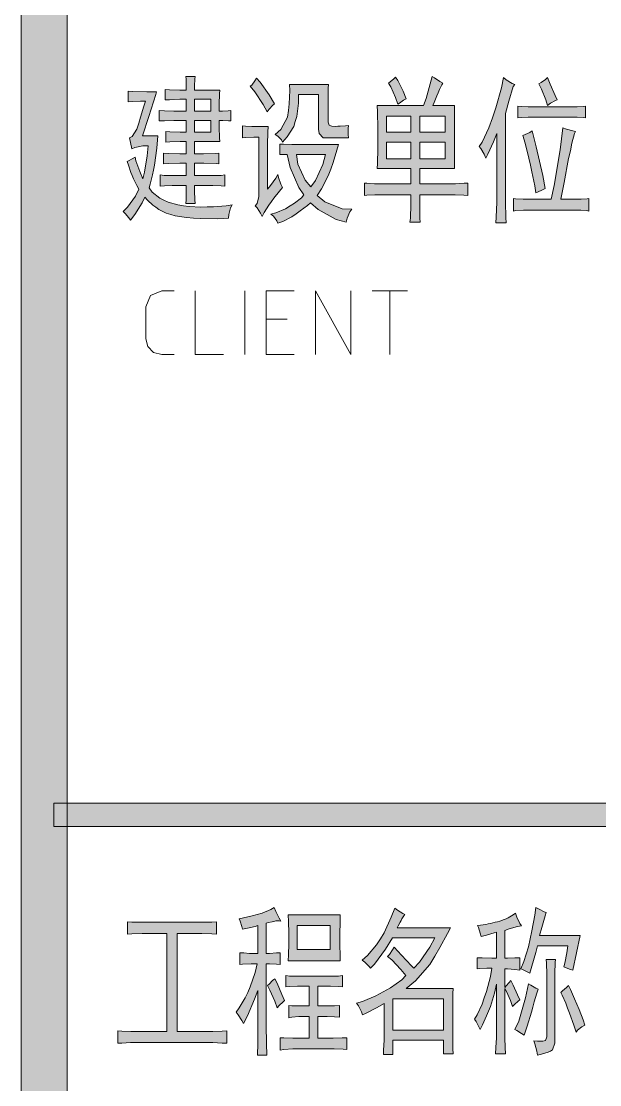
# Model space of a CAD drawing. Header units: millimetres. Extents: x 803 to 707111, y 130 to 2706464.
# Drawn here: x 699856 to 701117, y 2646052 to 2648369 of the extents above; entities that cross this region are included whole.
import ezdxf

# ---------------------------------------------------------------- set-up
doc = ezdxf.new("R2010")
doc.units = ezdxf.units.MM

msp = doc.modelspace()

# ---------------------------------------------------------------- hatches: boundary and pattern name
h = msp.add_hatch(color=0)
h.dxf.hatch_style = 2
h.paths.add_polyline_path([(699956.1, 2636390), (699856.1, 2636390), (699856.1, 2705263.6), (699956.1, 2705263.6)])
h = msp.add_hatch(color=0)
h.paths.add_polyline_path([(700215.9, 2648219.3), (700215.9, 2648228.3), (700215.4, 2648242.9), (700214.6, 2648248.9), (700235.2, 2648248.9), (700234.3, 2648242.9), (700233.9, 2648228.3), (700233.9, 2648219.3), (700288.9, 2648219.3), (700288.4, 2648211.1), (700287.6, 2648188.4), (700287.6, 2648173.3), (700294.9, 2648173.3), (700307.3, 2648174.2), (700312.9, 2648174.6), (700312.9, 2648151.9), (700308.2, 2648152.3), (700295.3, 2648153.1), (700287.6, 2648153.1), (700287.6, 2648138.1), (700288.4, 2648115.4), (700288.9, 2648107.2), (700233.9, 2648107.2), (700233.9, 2648080.2), (700253.6, 2648080.2), (700280.3, 2648081), (700286.7, 2648081.4), (700286.7, 2648058.7), (700280.7, 2648059.1), (700254.1, 2648060), (700233.9, 2648060), (700233.9, 2648032.9), (700264.4, 2648032.9), (700273.8, 2648032.9), (700291.9, 2648033.4), (700300, 2648034.2), (700300, 2648009.7), (700291.9, 2648010.6), (700273.8, 2648011.5), (700264.4, 2648011.5), (700233.9, 2648011.5), (700233.9, 2647999.9), (700234.3, 2647980.1), (700235.2, 2647972), (700214.6, 2647972), (700215.4, 2647980.1), (700215.9, 2647999.9), (700215.9, 2648011.5), (700192.3, 2648011.5), (700185, 2648011.5), (700168.2, 2648010.6), (700159.2, 2648009.7), (700159.2, 2648034.2), (700167.8, 2648033.4), (700185, 2648032.9), (700193.5, 2648032.9), (700215.9, 2648032.9), (700215.9, 2648060), (700201.7, 2648060), (700176.8, 2648059.1), (700166.1, 2648058.7), (700166.1, 2648081.4), (700177.2, 2648081), (700202.1, 2648080.2), (700215.9, 2648080.2), (700215.9, 2648107.2), (700202.6, 2648107.2), (700180.2, 2648106.3), (700171.2, 2648105.9), (700171.2, 2648128.7), (700180.2, 2648128.2), (700202.6, 2648127.4), (700215.9, 2648127.4), (700215.9, 2648153.1), (700197.4, 2648153.1), (700188.4, 2648153.1), (700168.2, 2648152.3), (700157, 2648151.9), (700157, 2648174.6), (700168.2, 2648174.2), (700188.4, 2648173.3), (700197.4, 2648173.3), (700215.9, 2648173.3), (700215.9, 2648199.1), (700202.1, 2648199.1), (700179.4, 2648198.2), (700169.9, 2648197.8), (700169.9, 2648220.6), (700179.4, 2648220.1), (700202.1, 2648219.3)])
h.paths.add_polyline_path([(700269.5, 2648127.4), (700269.5, 2648153.1), (700233.9, 2648153.1), (700233.9, 2648127.4)])
h.paths.add_polyline_path([(700269.5, 2648173.3), (700269.5, 2648199.1), (700233.9, 2648199.1), (700233.9, 2648173.3)])
h = msp.add_hatch(color=0)
h.dxf.hatch_style = 2
h.paths.add_polyline_path([(700368.7, 2648245), (700376.9, 2648236.4), (700396.6, 2648208.5), (700408.2, 2648189.6), (700404.3, 2648186.2), (700396.2, 2648177.6), (700391.9, 2648172), (700383.3, 2648187.5), (700365.3, 2648215.4), (700355.4, 2648227.4), (700358.8, 2648230), (700365.3, 2648239)])
h = msp.add_hatch(color=0)
h.paths.add_polyline_path([(700800.6, 2648185.8), (700800.6, 2648048), (700724.6, 2648048), (700724.6, 2648015.3), (700791.6, 2648015.3), (700802.8, 2648015.3), (700821.7, 2648016.2), (700829.8, 2648016.6), (700829.8, 2647989.6), (700821.2, 2647990.4), (700801.9, 2647990.9), (700791.6, 2647990.9), (700724.6, 2647990.9), (700724.6, 2647970.2), (700725.1, 2647940.2), (700725.5, 2647931.6), (700703.2, 2647931.6), (700704.5, 2647940.2), (700705.3, 2647970.2), (700705.3, 2647990.9), (700639.2, 2647990.9), (700627.2, 2647990.9), (700609.6, 2647990.4), (700604, 2647989.6), (700604, 2648016.6), (700609.1, 2648016.2), (700625.9, 2648015.3), (700637.5, 2648015.3), (700705.3, 2648015.3), (700705.3, 2648048), (700632.3, 2648048), (700632.8, 2648059.1), (700633.2, 2648092.2), (700633.2, 2648114.1), (700633.2, 2648135.5), (700632.8, 2648171.6), (700632.3, 2648185.8), (700732.8, 2648185.8), (700738.4, 2648201.2), (700747.8, 2648233), (700751.7, 2648248.9), (700756.8, 2648245.9), (700768.4, 2648238.2), (700775.3, 2648234.3), (700773.2, 2648230.9), (700768, 2648220.6), (700765, 2648213.3), (700762, 2648206.4), (700756, 2648192.2), (700753, 2648185.8)])
h.paths.add_polyline_path([(700780.5, 2648069.4), (700780.5, 2648105.9), (700724.6, 2648105.9), (700724.6, 2648069.4)])
h.paths.add_polyline_path([(700780.5, 2648127.4), (700780.5, 2648162.6), (700724.6, 2648162.6), (700724.6, 2648127.4)])
h.paths.add_polyline_path([(700705.3, 2648069.4), (700705.3, 2648105.9), (700652.5, 2648105.9), (700652.5, 2648069.4)])
h.paths.add_polyline_path([(700705.3, 2648127.4), (700705.3, 2648162.6), (700652.5, 2648162.6), (700652.5, 2648127.4)])
h = msp.add_hatch(color=0)
h.dxf.hatch_style = 2
h.paths.add_polyline_path([(700671.8, 2648247.6), (700677, 2648240.3), (700688.6, 2648216.7), (700695, 2648200.4), (700689.4, 2648196.9), (700680.4, 2648190.9), (700677, 2648188.4), (700671.8, 2648203), (700661.5, 2648226.1), (700656.8, 2648234.3), (700660.2, 2648236.9), (700668, 2648243.7)])
h = msp.add_hatch(color=0)
h.dxf.hatch_style = 2
h.paths.add_polyline_path([(700932.4, 2648231.7), (700928.6, 2648227), (700918.7, 2648195.2), (700911.8, 2648168.2), (700911.8, 2647996.4), (700911.8, 2647975), (700912.7, 2647941.5), (700913.1, 2647930.3), (700890.8, 2647930.3), (700891.7, 2647942.3), (700892.9, 2647975), (700892.9, 2647995.1), (700892.9, 2648124.8), (700885.2, 2648106.3), (700873.2, 2648079.3), (700868.5, 2648070.7), (700865, 2648079.3), (700857.7, 2648092.2), (700854.3, 2648096.5), (700860.7, 2648105.9), (700875.3, 2648136.8), (700883.1, 2648158.7), (700890.8, 2648180.2), (700902.8, 2648224), (700907.1, 2648246.3), (700913.5, 2648241.2), (700926, 2648233.4)])
h = msp.add_hatch(color=0)
h.dxf.hatch_style = 2
h.paths.add_polyline_path([(701003.3, 2648246.3), (701009.3, 2648232.1), (701020, 2648207.7), (701024.3, 2648197.8), (701020.5, 2648196.5), (701009.7, 2648190.5), (701003.3, 2648185.8), (700999.8, 2648197.8), (700990, 2648221.4), (700984, 2648233), (700989.1, 2648235.6), (700998.6, 2648242.5)])
h = msp.add_hatch(color=0)
h.dxf.hatch_style = 2
h.paths.add_polyline_path([(700151, 2648215.4), (700149.3, 2648209.8), (700134.3, 2648161.7), (700120.6, 2648119.2), (700154, 2648119.2), (700151.5, 2648093), (700146.7, 2648055.7), (700144.2, 2648045), (700142, 2648034.2), (700137.3, 2648014.5), (700134.7, 2648005.9), (700141.6, 2647996.9), (700157.9, 2647984), (700166.9, 2647979.7), (700176.4, 2647975), (700197.4, 2647969), (700209.9, 2647967.2), (700221.9, 2647965.5), (700247.6, 2647964.2), (700261.4, 2647964.7), (700275.1, 2647965.1), (700302.6, 2647967.2), (700315.9, 2647969.4), (700312.5, 2647962.5), (700308.6, 2647947.9), (700308.2, 2647939.8), (700284.6, 2647938.9), (700246.3, 2647939.3), (700231.3, 2647940.2), (700216.3, 2647941.5), (700191.8, 2647945.3), (700181.9, 2647948.4), (700172.1, 2647951.4), (700155.8, 2647959.1), (700149.3, 2647963.8), (700142.9, 2647968.5), (700131.3, 2647979.7), (700125.7, 2647985.7), (700119.3, 2647973.3), (700103.8, 2647948.4), (700093.9, 2647935.5), (700090.5, 2647941.1), (700082.3, 2647950.5), (700078, 2647954.4), (700087.9, 2647963.8), (700105.1, 2647988.3), (700112.4, 2648003.3), (700107.7, 2648011.5), (700100.4, 2648026.1), (700097.8, 2648032.9), (700094.8, 2648039.8), (700089.6, 2648055.3), (700087.1, 2648063.8), (700089.6, 2648064.7), (700098.2, 2648069.4), (700104.2, 2648073.3), (700106, 2648065.1), (700114.5, 2648041.5), (700121.4, 2648026.1), (700124.8, 2648040.2), (700130.4, 2648076.3), (700132.6, 2648097.8), (700121.4, 2648097.8), (700103.8, 2648094.3), (700097.4, 2648090.9), (700092.2, 2648115.4), (700098.2, 2648117.9), (700108.1, 2648133.8), (700112.4, 2648147.1), (700116.3, 2648160.4), (700123.6, 2648184.1), (700126.6, 2648195.2), (700116.3, 2648195.2), (700097.8, 2648194.4), (700089.2, 2648193.5), (700089.2, 2648216.7), (700099.1, 2648215.8), (700130, 2648215.4)])
h = msp.add_hatch(color=0)
h.dxf.hatch_style = 2
h.paths.add_polyline_path([(700522.8, 2648115.4), (700514.3, 2648115.4), (700505.2, 2648124.8), (700504.4, 2648134.3), (700504.4, 2648209.8), (700460.2, 2648209.8), (700460.2, 2648190.9), (700456.7, 2648161.3), (700453.3, 2648150.6), (700450.3, 2648139.8), (700436.1, 2648117.5), (700425.4, 2648105.9), (700423.7, 2648110.6), (700415.5, 2648118.8), (700409.5, 2648122.2), (700422, 2648133.4), (700436.5, 2648160), (700438.3, 2648174.6), (700440, 2648189.6), (700441.3, 2648218), (700440.8, 2648231.7), (700525.9, 2648231.7), (700525.4, 2648223.6), (700525, 2648203), (700525, 2648190.9), (700525, 2648154.4), (700525, 2648149.3), (700527.6, 2648142.8), (700530.6, 2648141.6), (700533.2, 2648140.7), (700540.9, 2648139.8), (700546, 2648140.3), (700551.2, 2648140.7), (700562.8, 2648141.6), (700569.6, 2648142.4), (700568.4, 2648135.5), (700568.4, 2648122.2), (700569.6, 2648115.4)])
h = msp.add_hatch(color=0)
h.dxf.hatch_style = 2
h.paths.add_polyline_path([(701059.1, 2648182.8), (701068.1, 2648182.8), (701081.9, 2648183.6), (701086.1, 2648184.1), (701086.1, 2648158.7), (701081.9, 2648159.2), (701067.7, 2648160), (701057.8, 2648160), (700967.6, 2648160), (700960.8, 2648160), (700946.2, 2648159.2), (700938.5, 2648158.7), (700938.5, 2648184.1), (700946.6, 2648183.6), (700961.2, 2648182.8), (700967.6, 2648182.8)])
h = msp.add_hatch(color=0)
h.dxf.hatch_style = 2
h.paths.add_polyline_path([(700394, 2648139.8), (700393.6, 2648127.4), (700393.2, 2648100.3), (700393.2, 2648085.7), (700393.2, 2648003.3), (700399.6, 2648011.5), (700410.8, 2648027.4), (700415.5, 2648035.5), (700416.8, 2648028.6), (700422, 2648014.5), (700425.4, 2648007.2), (700418.9, 2647999), (700406.9, 2647983.6), (700401.3, 2647976.3), (700395.8, 2647968.5), (700385.5, 2647952.6), (700381.2, 2647943.6), (700377.3, 2647950.9), (700370, 2647962.5), (700365.7, 2647966.8), (700370, 2647972), (700373.9, 2647987.4), (700373.9, 2647997.7), (700373.9, 2648116.7), (700363.1, 2648116.7), (700345.5, 2648115.8), (700338.2, 2648115.4), (700338.2, 2648141.1), (700345.1, 2648140.3), (700358.8, 2648139.8), (700365.7, 2648139.8)])
h = msp.add_hatch(color=0)
h.dxf.hatch_style = 2
h.paths.add_polyline_path([(701064.2, 2648128.7), (701062.1, 2648124.8), (701056.5, 2648103.8), (701053.1, 2648087), (701049.2, 2648069.9), (701039.3, 2648017.5), (701032.5, 2647981.4), (701067.3, 2647981.4), (701076.7, 2647981.4), (701090, 2647982.3), (701093.4, 2647982.7), (701093.4, 2647955.6), (701088.7, 2647956.5), (701075.8, 2647957.4), (701067.3, 2647957.4), (700963.8, 2647957.4), (700950.9, 2647957.4), (700933.7, 2647956.5), (700929.4, 2647955.6), (700929.4, 2647982.7), (700933.7, 2647982.3), (700950, 2647981.4), (700961.6, 2647981.4), (701011.4, 2647981.4), (701017.9, 2648011.5), (701030.8, 2648089.2), (701036.8, 2648136.8), (701044.9, 2648134.3), (701058.7, 2648130.4)])
h = msp.add_hatch(color=0)
h.dxf.hatch_style = 2
h.paths.add_polyline_path([(700969.8, 2648130.4), (700978.8, 2648095.6), (700993, 2648032.9), (700998.1, 2648004.6), (700992.1, 2648002), (700981.8, 2647996.9), (700978, 2647995.1), (700975.4, 2648010.6), (700969.4, 2648041.1), (700966.4, 2648055.7), (700962.9, 2648070.7), (700954.8, 2648103.3), (700949.6, 2648120.5), (700954.8, 2648122.2), (700964.6, 2648127)])
h = msp.add_hatch(color=0)
h.paths.add_polyline_path([(700419.4, 2648101.6), (700427.5, 2648101.2), (700446, 2648100.3), (700455.9, 2648100.3), (700547.3, 2648100.3), (700544.3, 2648088.3), (700535.7, 2648061.7), (700530.6, 2648047.1), (700525, 2648032.5), (700510.8, 2648003.7), (700501.4, 2647989.6), (700517.7, 2647975.4), (700555.5, 2647960.8), (700576.5, 2647959.9), (700572.7, 2647953.9), (700566.2, 2647939.8), (700564.5, 2647931.6), (700542.6, 2647937.6), (700503.5, 2647958.7), (700486.4, 2647973.3), (700479.9, 2647968.1), (700464, 2647956.1), (700455, 2647949.6), (700446, 2647943.2), (700426.2, 2647932.9), (700415.5, 2647929), (700413.4, 2647934.2), (700405.6, 2647944.5), (700400.1, 2647949.2), (700411.2, 2647951.8), (700432.3, 2647960.8), (700442.1, 2647966.8), (700452, 2647972.8), (700467, 2647984.8), (700472.2, 2647990.9), (700461, 2648006.7), (700442.6, 2648050.5), (700435.7, 2648078.9), (700419.4, 2648078.9)])
h.paths.add_polyline_path([(700487.2, 2648008.5), (700497.5, 2648022.2), (700513.4, 2648057.4), (700519, 2648078.9), (700455.9, 2648078.9), (700459.3, 2648057.8), (700475.2, 2648022.6)])
h = msp.add_hatch(color=0)
h.dxf.hatch_style = 2
h.paths.add_polyline_path([(699927.3, 2646614.4), (699927.3, 2646665.9), (705932.2, 2646665.9), (705932.2, 2646614.4)])
h = msp.add_hatch(color=0)
h.dxf.hatch_style = 2
h.paths.add_polyline_path([(700331.4, 2646413.9), (700340.4, 2646415.6), (700359.7, 2646419.9), (700370.4, 2646422.9), (700381.6, 2646425.9), (700400.1, 2646433.6), (700407.4, 2646438.3), (700411.2, 2646429.8), (700418.1, 2646414.7), (700422, 2646408.7), (700418.1, 2646409.2), (700410.8, 2646409.2), (700406.9, 2646407.9), (700403.1, 2646407), (700394.9, 2646405.3), (700390.2, 2646404.4), (700390.2, 2646338.3), (700397.5, 2646338.3), (700412.5, 2646339.2), (700420.7, 2646339.6), (700420.7, 2646314.3), (700412.5, 2646314.7), (700397.5, 2646315.6), (700390.2, 2646315.6), (700390.2, 2646196.6), (700390.2, 2646181.6), (700391, 2646141.7), (700391.5, 2646116.8), (700371.3, 2646116.8), (700371.7, 2646141.7), (700372.1, 2646181.2), (700372.1, 2646195.3), (700372.1, 2646257.2), (700364.8, 2646238.3), (700349.4, 2646202.6), (700340.8, 2646185.9), (700336.9, 2646192.3), (700329.2, 2646204.8), (700324.5, 2646209.9), (700331.4, 2646219.4), (700344.2, 2646241.3), (700349.8, 2646253.3), (700355.4, 2646265.3), (700365.7, 2646296.7), (700370, 2646315.6), (700357.5, 2646315.6), (700338.7, 2646314.7), (700332.6, 2646314.3), (700332.6, 2646339.6), (700341.2, 2646339.2), (700353.7, 2646338.3), (700358, 2646338.3), (700372.1, 2646338.3), (700372.1, 2646399.3), (700365.7, 2646397.1), (700349, 2646393.3), (700338.7, 2646391.1), (700336.9, 2646397.1), (700333.5, 2646408.7)])
h = msp.add_hatch(color=0)
h.paths.add_polyline_path([(700692.4, 2646423.3), (700689.9, 2646420.3), (700685.6, 2646413.4), (700683.9, 2646410), (700682.1, 2646406.6), (700677.8, 2646398.4), (700675.3, 2646393.7), (700791.6, 2646393.7), (700785.6, 2646381.7), (700768.4, 2646350.8), (700757.7, 2646332.3), (700747, 2646313.8), (700715.6, 2646278.2), (700695.4, 2646261.5), (700797.6, 2646261.5), (700797.2, 2646251.2), (700796.8, 2646230.1), (700796.8, 2646219.4), (700796.8, 2646164), (700796.8, 2646152.4), (700797.2, 2646130.1), (700797.6, 2646119.3), (700776.6, 2646119.3), (700776.6, 2646149.4), (700665.8, 2646149.4), (700665.8, 2646118.1), (700645.6, 2646118.1), (700646.1, 2646127.5), (700646.9, 2646149.4), (700646.9, 2646161.4), (700646.9, 2646228.8), (700630.2, 2646219.4), (700606.6, 2646207.4), (700600.1, 2646204.8), (700598, 2646211.2), (700591.5, 2646224.1), (700586.8, 2646230.1), (700600.1, 2646233.6), (700629.3, 2646246), (700645.2, 2646254.6), (700661.1, 2646263.6), (700685.6, 2646280.8), (700694.6, 2646289.8), (700683.4, 2646303.1), (700663.7, 2646324.1), (700654.7, 2646331.4), (700658.5, 2646335.7), (700665.4, 2646346), (700669.3, 2646352), (700685.1, 2646334.4), (700706.6, 2646311.3), (700711.8, 2646306.1), (700724.2, 2646319), (700747, 2646352), (700757.3, 2646372.2), (700665, 2646372.2), (700649.9, 2646347.8), (700625.9, 2646314.7), (700617.3, 2646306.1), (700614.3, 2646310), (700605.3, 2646319), (700599.3, 2646323.7), (700610.9, 2646333.6), (700630.6, 2646356.8), (700639.2, 2646370.1), (700647.4, 2646383.4), (700662.8, 2646416.9), (700670.1, 2646437.1), (700676.6, 2646432.3), (700687.7, 2646425.5)])
h.paths.add_polyline_path([(700776.6, 2646170.9), (700776.6, 2646239.6), (700665.8, 2646239.6), (700665.8, 2646170.9)])
h = msp.add_hatch(color=0)
h.dxf.hatch_style = 2
h.paths.add_polyline_path([(700844.4, 2646195.3), (700850, 2646204.8), (700860.7, 2646228), (700865.5, 2646241.7), (700870.6, 2646255.4), (700878.8, 2646287.6), (700881.8, 2646306.1), (700871, 2646306.1), (700855.2, 2646305.3), (700849.6, 2646304.8), (700849.6, 2646328.9), (700860.7, 2646328.4), (700881.8, 2646327.6), (700892.1, 2646327.6), (700892.1, 2646384.3), (700886.9, 2646383), (700870.2, 2646378.2), (700858.6, 2646374.8), (700856.4, 2646382.1), (700852.6, 2646394.6), (700850.4, 2646399.3), (700856.9, 2646399.7), (700868.9, 2646401.4), (700873.6, 2646402.7), (700878.8, 2646403.6), (700889.1, 2646406.1), (700894.2, 2646407.4), (700899, 2646408.7), (700908.8, 2646412.2), (700913.1, 2646413.9), (700917.8, 2646416), (700928.1, 2646422), (700933.7, 2646426.3), (700936.7, 2646417.3), (700943.2, 2646403.1), (700946.6, 2646398), (700938, 2646396.7), (700920, 2646392), (700910.1, 2646388.5), (700910.1, 2646327.6), (700915.7, 2646327.6), (700932, 2646328.4), (700942.7, 2646328.9), (700942.7, 2646301.8), (700932, 2646303.1), (700915.7, 2646304.8), (700910.1, 2646304.8), (700910.1, 2646264), (700913.1, 2646267.5), (700920, 2646274.8), (700923.4, 2646279.1), (700928.6, 2646268.8), (700938, 2646247.7), (700942.7, 2646237), (700939.3, 2646234.4), (700931.6, 2646227.1), (700927.3, 2646222.4), (700922.6, 2646235.7), (700914, 2646255.4), (700910.1, 2646261.5), (700910.1, 2646161.4), (700910.1, 2646154.6), (700911, 2646133.5), (700911.4, 2646119.3), (700889.9, 2646119.3), (700890.8, 2646133.1), (700892.1, 2646154.1), (700892.1, 2646161.4), (700892.1, 2646270.9), (700887.4, 2646252), (700878.8, 2646222.8), (700874.9, 2646212.5), (700870.6, 2646202.6), (700861.6, 2646182.5), (700856.4, 2646172.2), (700853.4, 2646178.2), (700847.4, 2646189.8)])
h = msp.add_hatch(color=0)
h.dxf.hatch_style = 2
h.paths.add_polyline_path([(701000.3, 2646427.6), (700998.1, 2646420.3), (700990.8, 2646395), (700986.1, 2646377.4), (701074.6, 2646377.4), (701058.2, 2646301.8), (701053.1, 2646303.1), (701043.6, 2646306.5), (701038.9, 2646308.7), (701041.1, 2646316.8), (701045.4, 2646339.6), (701047.9, 2646354.6), (700981.4, 2646354.6), (700977.5, 2646340.5), (700969.4, 2646310.8), (700965.1, 2646294.9), (700959.1, 2646298.4), (700948.8, 2646303.1), (700944.9, 2646304.8), (700951.3, 2646320.3), (700961.6, 2646352.9), (700965.5, 2646370.1), (700969.4, 2646387.3), (700975.8, 2646421.6), (700978, 2646438.3), (700984.8, 2646434.5), (700996, 2646428.9)])
h = msp.add_hatch(color=0)
h.dxf.hatch_style = 2
h.paths.add_polyline_path([(700237.3, 2646406.1), (700249.4, 2646406.1), (700271.7, 2646406.6), (700282, 2646407.4), (700282, 2646380.4), (700271.7, 2646380.8), (700249.4, 2646381.7), (700237.3, 2646381.7), (700195.7, 2646381.7), (700195.7, 2646168.3), (700261.8, 2646168.3), (700273.4, 2646168.3), (700294.4, 2646168.7), (700304.3, 2646169.6), (700304.3, 2646142.5), (700294.4, 2646143), (700273.8, 2646143.8), (700262.7, 2646143.8), (700105.5, 2646143.8), (700094.4, 2646143.8), (700075, 2646143), (700066.9, 2646142.5), (700066.9, 2646169.6), (700075.5, 2646168.7), (700095.2, 2646168.3), (700106.4, 2646168.3), (700173.4, 2646168.3), (700173.4, 2646381.7), (700133, 2646381.7), (700119.7, 2646381.7), (700096.9, 2646380.8), (700087.5, 2646380.4), (700087.5, 2646407.4), (700096.9, 2646406.6), (700119.7, 2646406.1), (700133, 2646406.1)])
h = msp.add_hatch(color=0)
h.paths.add_polyline_path([(700551.6, 2646422), (700551.2, 2646407.4), (700550.3, 2646380.4), (700550.3, 2646367.9), (700550.3, 2646356.8), (700551.2, 2646333.6), (700551.6, 2646322), (700437.8, 2646322), (700438.3, 2646334.9), (700439.1, 2646359.3), (700439.1, 2646370.9), (700439.1, 2646382.1), (700438.3, 2646407.9), (700437.8, 2646422)])
h.paths.add_polyline_path([(700529.3, 2646346.5), (700529.3, 2646399.3), (700457.2, 2646399.3), (700457.2, 2646346.5)])
h = msp.add_hatch(color=0)
h.dxf.hatch_style = 2
h.paths.add_polyline_path([(701020.9, 2646325), (701020, 2646318.1), (701019.6, 2646294.5), (701019.6, 2646277.8), (701019.6, 2646155.8), (701019.6, 2646143), (701014.4, 2646127.9), (701009.7, 2646125.4), (701004.6, 2646123.2), (700990.4, 2646118.9), (700981.4, 2646116.8), (700979.7, 2646125.4), (700975.8, 2646141.2), (700973.2, 2646147.7), (700981.8, 2646147.3), (700993, 2646147.3), (700996, 2646147.7), (700998.6, 2646148.5), (701001.6, 2646156.7), (701001.6, 2646164), (701001.6, 2646277.8), (701001.6, 2646293.2), (701001.1, 2646316.8), (701000.3, 2646325)])
h = msp.add_hatch(color=0)
h.dxf.hatch_style = 2
h.paths.add_polyline_path([(700522, 2646288.5), (700530.1, 2646288.5), (700547.3, 2646288.9), (700556.3, 2646289.8), (700556.3, 2646265.3), (700547.3, 2646266.2), (700530.1, 2646266.6), (700522, 2646266.6), (700502.7, 2646266.6), (700502.7, 2646223.7), (700513.8, 2646223.7), (700521.6, 2646223.7), (700539.2, 2646224.1), (700549.5, 2646225), (700549.5, 2646199.2), (700539.2, 2646200.1), (700523.3, 2646200.5), (700516.8, 2646200.5), (700502.7, 2646200.5), (700502.7, 2646153.3), (700527.1, 2646153.3), (700536.2, 2646153.3), (700555.5, 2646154.1), (700565.8, 2646154.6), (700565.8, 2646128.8), (700557.6, 2646129.6), (700538.3, 2646130.1), (700527.1, 2646130.1), (700459.3, 2646130.1), (700448.1, 2646130.1), (700428.8, 2646128.8), (700420.7, 2646127.5), (700420.7, 2646154.6), (700428.8, 2646154.1), (700448.1, 2646153.3), (700459.3, 2646153.3), (700483.8, 2646153.3), (700483.8, 2646200.5), (700469.2, 2646200.5), (700461.5, 2646200.5), (700446, 2646199.2), (700439.1, 2646197.9), (700439.1, 2646225), (700446, 2646224.1), (700461.5, 2646223.7), (700469.2, 2646223.7), (700483.8, 2646223.7), (700483.8, 2646266.6), (700467.5, 2646266.6), (700458.4, 2646266.6), (700440.8, 2646266.2), (700432.7, 2646265.3), (700432.7, 2646289.8), (700440.8, 2646288.9), (700458.4, 2646288.5), (700467.5, 2646288.5)])
h = msp.add_hatch(color=0)
h.dxf.hatch_style = 2
h.paths.add_polyline_path([(700408.6, 2646282.9), (700413.8, 2646273.1), (700424.1, 2646249), (700429.7, 2646235.7), (700426.7, 2646233.1), (700418.5, 2646225), (700413.8, 2646219.4), (700408.6, 2646234.4), (700398.3, 2646258.5), (700393.2, 2646268.3), (700396.6, 2646271.3), (700403.9, 2646279.1)])
h = msp.add_hatch(color=0)
h.dxf.hatch_style = 2
h.paths.add_polyline_path([(700983.1, 2646260.2), (700980.1, 2646252), (700974.1, 2646232.7), (700971.1, 2646221.5), (700968.1, 2646210.4), (700959.1, 2646179.5), (700952.6, 2646160.1), (700946.6, 2646164), (700936.7, 2646170), (700932.4, 2646172.2), (700940.6, 2646191), (700955.2, 2646241.3), (700962.1, 2646272.2), (700967.2, 2646268.8), (700977.5, 2646262.7)])
h = msp.add_hatch(color=0)
h.dxf.hatch_style = 2
h.paths.add_polyline_path([(701049.2, 2646268.3), (701053.1, 2646259.3), (701062.1, 2646239.1), (701067.3, 2646227.5), (701072.4, 2646215.9), (701081, 2646193.2), (701084.4, 2646181.6), (701078.4, 2646178.2), (701069, 2646170.9), (701065.5, 2646166.6), (701060.4, 2646181.6), (701050.9, 2646207.8), (701047.1, 2646219), (701043.2, 2646230.1), (701035.5, 2646247.3), (701032, 2646253.3), (701036.3, 2646256.7), (701044.9, 2646264)])

# ---------------------------------------------------------------- linework, layer by layer
at = {"color": 0, "lineweight": 0}
for points in [[(699956.1, 2636390), (699856.1, 2636390), (699856.1, 2705263.6), (699956.1, 2705263.6)], [(700215.9, 2648219.3), (700215.9, 2648228.3), (700215.4, 2648242.9), (700214.6, 2648248.9), (700235.2, 2648248.9), (700234.3, 2648242.9), (700233.9, 2648228.3), (700233.9, 2648219.3), (700288.9, 2648219.3), (700288.4, 2648211.1), (700287.6, 2648188.4), (700287.6, 2648173.3), (700294.9, 2648173.3), (700307.3, 2648174.2), (700312.9, 2648174.6), (700312.9, 2648151.9), (700308.2, 2648152.3), (700295.3, 2648153.1), (700287.6, 2648153.1), (700287.6, 2648138.1), (700288.4, 2648115.4), (700288.9, 2648107.2), (700233.9, 2648107.2), (700233.9, 2648080.2), (700253.6, 2648080.2), (700280.3, 2648081), (700286.7, 2648081.4), (700286.7, 2648058.7), (700280.7, 2648059.1), (700254.1, 2648060), (700233.9, 2648060), (700233.9, 2648032.9), (700264.4, 2648032.9), (700273.8, 2648032.9), (700291.9, 2648033.4), (700300, 2648034.2), (700300, 2648009.7), (700291.9, 2648010.6), (700273.8, 2648011.5), (700264.4, 2648011.5), (700233.9, 2648011.5), (700233.9, 2647999.9), (700234.3, 2647980.1), (700235.2, 2647972), (700214.6, 2647972), (700215.4, 2647980.1), (700215.9, 2647999.9), (700215.9, 2648011.5), (700192.3, 2648011.5), (700185, 2648011.5), (700168.2, 2648010.6), (700159.2, 2648009.7), (700159.2, 2648034.2), (700167.8, 2648033.4), (700185, 2648032.9), (700193.5, 2648032.9), (700215.9, 2648032.9), (700215.9, 2648060), (700201.7, 2648060), (700176.8, 2648059.1), (700166.1, 2648058.7), (700166.1, 2648081.4), (700177.2, 2648081), (700202.1, 2648080.2), (700215.9, 2648080.2), (700215.9, 2648107.2), (700202.6, 2648107.2), (700180.2, 2648106.3), (700171.2, 2648105.9), (700171.2, 2648128.7), (700180.2, 2648128.2), (700202.6, 2648127.4), (700215.9, 2648127.4), (700215.9, 2648153.1), (700197.4, 2648153.1), (700188.4, 2648153.1), (700168.2, 2648152.3), (700157, 2648151.9), (700157, 2648174.6), (700168.2, 2648174.2), (700188.4, 2648173.3), (700197.4, 2648173.3), (700215.9, 2648173.3), (700215.9, 2648199.1), (700202.1, 2648199.1), (700179.4, 2648198.2), (700169.9, 2648197.8), (700169.9, 2648220.6), (700179.4, 2648220.1), (700202.1, 2648219.3)], [(700368.7, 2648245), (700376.9, 2648236.4), (700396.6, 2648208.5), (700408.2, 2648189.6), (700404.3, 2648186.2), (700396.2, 2648177.6), (700391.9, 2648172), (700383.3, 2648187.5), (700365.3, 2648215.4), (700355.4, 2648227.4), (700358.8, 2648230), (700365.3, 2648239)], [(700800.6, 2648185.8), (700800.6, 2648048), (700724.6, 2648048), (700724.6, 2648015.3), (700791.6, 2648015.3), (700802.8, 2648015.3), (700821.7, 2648016.2), (700829.8, 2648016.6), (700829.8, 2647989.6), (700821.2, 2647990.4), (700801.9, 2647990.9), (700791.6, 2647990.9), (700724.6, 2647990.9), (700724.6, 2647970.2), (700725.1, 2647940.2), (700725.5, 2647931.6), (700703.2, 2647931.6), (700704.5, 2647940.2), (700705.3, 2647970.2), (700705.3, 2647990.9), (700639.2, 2647990.9), (700627.2, 2647990.9), (700609.6, 2647990.4), (700604, 2647989.6), (700604, 2648016.6), (700609.1, 2648016.2), (700625.9, 2648015.3), (700637.5, 2648015.3), (700705.3, 2648015.3), (700705.3, 2648048), (700632.3, 2648048), (700632.8, 2648059.1), (700633.2, 2648092.2), (700633.2, 2648114.1), (700633.2, 2648135.5), (700632.8, 2648171.6), (700632.3, 2648185.8), (700732.8, 2648185.8), (700738.4, 2648201.2), (700747.8, 2648233), (700751.7, 2648248.9), (700756.8, 2648245.9), (700768.4, 2648238.2), (700775.3, 2648234.3), (700773.2, 2648230.9), (700768, 2648220.6), (700765, 2648213.3), (700762, 2648206.4), (700756, 2648192.2), (700753, 2648185.8)], [(700671.8, 2648247.6), (700677, 2648240.3), (700688.6, 2648216.7), (700695, 2648200.4), (700689.4, 2648196.9), (700680.4, 2648190.9), (700677, 2648188.4), (700671.8, 2648203), (700661.5, 2648226.1), (700656.8, 2648234.3), (700660.2, 2648236.9), (700668, 2648243.7)], [(700932.4, 2648231.7), (700928.6, 2648227), (700918.7, 2648195.2), (700911.8, 2648168.2), (700911.8, 2647996.4), (700911.8, 2647975), (700912.7, 2647941.5), (700913.1, 2647930.3), (700890.8, 2647930.3), (700891.7, 2647942.3), (700892.9, 2647975), (700892.9, 2647995.1), (700892.9, 2648124.8), (700885.2, 2648106.3), (700873.2, 2648079.3), (700868.5, 2648070.7), (700865, 2648079.3), (700857.7, 2648092.2), (700854.3, 2648096.5), (700860.7, 2648105.9), (700875.3, 2648136.8), (700883.1, 2648158.7), (700890.8, 2648180.2), (700902.8, 2648224), (700907.1, 2648246.3), (700913.5, 2648241.2), (700926, 2648233.4)], [(701003.3, 2648246.3), (701009.3, 2648232.1), (701020, 2648207.7), (701024.3, 2648197.8), (701020.5, 2648196.5), (701009.7, 2648190.5), (701003.3, 2648185.8), (700999.8, 2648197.8), (700990, 2648221.4), (700984, 2648233), (700989.1, 2648235.6), (700998.6, 2648242.5)], [(700151, 2648215.4), (700149.3, 2648209.8), (700134.3, 2648161.7), (700120.6, 2648119.2), (700154, 2648119.2), (700151.5, 2648093), (700146.7, 2648055.7), (700144.2, 2648045), (700142, 2648034.2), (700137.3, 2648014.5), (700134.7, 2648005.9), (700141.6, 2647996.9), (700157.9, 2647984), (700166.9, 2647979.7), (700176.4, 2647975), (700197.4, 2647969), (700209.9, 2647967.2), (700221.9, 2647965.5), (700247.6, 2647964.2), (700261.4, 2647964.7), (700275.1, 2647965.1), (700302.6, 2647967.2), (700315.9, 2647969.4), (700312.5, 2647962.5), (700308.6, 2647947.9), (700308.2, 2647939.8), (700284.6, 2647938.9), (700246.3, 2647939.3), (700231.3, 2647940.2), (700216.3, 2647941.5), (700191.8, 2647945.3), (700181.9, 2647948.4), (700172.1, 2647951.4), (700155.8, 2647959.1), (700149.3, 2647963.8), (700142.9, 2647968.5), (700131.3, 2647979.7), (700125.7, 2647985.7), (700119.3, 2647973.3), (700103.8, 2647948.4), (700093.9, 2647935.5), (700090.5, 2647941.1), (700082.3, 2647950.5), (700078, 2647954.4), (700087.9, 2647963.8), (700105.1, 2647988.3), (700112.4, 2648003.3), (700107.7, 2648011.5), (700100.4, 2648026.1), (700097.8, 2648032.9), (700094.8, 2648039.8), (700089.6, 2648055.3), (700087.1, 2648063.8), (700089.6, 2648064.7), (700098.2, 2648069.4), (700104.2, 2648073.3), (700106, 2648065.1), (700114.5, 2648041.5), (700121.4, 2648026.1), (700124.8, 2648040.2), (700130.4, 2648076.3), (700132.6, 2648097.8), (700121.4, 2648097.8), (700103.8, 2648094.3), (700097.4, 2648090.9), (700092.2, 2648115.4), (700098.2, 2648117.9), (700108.1, 2648133.8), (700112.4, 2648147.1), (700116.3, 2648160.4), (700123.6, 2648184.1), (700126.6, 2648195.2), (700116.3, 2648195.2), (700097.8, 2648194.4), (700089.2, 2648193.5), (700089.2, 2648216.7), (700099.1, 2648215.8), (700130, 2648215.4)], [(700522.8, 2648115.4), (700514.3, 2648115.4), (700505.2, 2648124.8), (700504.4, 2648134.3), (700504.4, 2648209.8), (700460.2, 2648209.8), (700460.2, 2648190.9), (700456.7, 2648161.3), (700453.3, 2648150.6), (700450.3, 2648139.8), (700436.1, 2648117.5), (700425.4, 2648105.9), (700423.7, 2648110.6), (700415.5, 2648118.8), (700409.5, 2648122.2), (700422, 2648133.4), (700436.5, 2648160), (700438.3, 2648174.6), (700440, 2648189.6), (700441.3, 2648218), (700440.8, 2648231.7), (700525.9, 2648231.7), (700525.4, 2648223.6), (700525, 2648203), (700525, 2648190.9), (700525, 2648154.4), (700525, 2648149.3), (700527.6, 2648142.8), (700530.6, 2648141.6), (700533.2, 2648140.7), (700540.9, 2648139.8), (700546, 2648140.3), (700551.2, 2648140.7), (700562.8, 2648141.6), (700569.6, 2648142.4), (700568.4, 2648135.5), (700568.4, 2648122.2), (700569.6, 2648115.4)], [(700269.5, 2648173.3), (700269.5, 2648199.1), (700233.9, 2648199.1), (700233.9, 2648173.3)], [(701059.1, 2648182.8), (701068.1, 2648182.8), (701081.9, 2648183.6), (701086.1, 2648184.1), (701086.1, 2648158.7), (701081.9, 2648159.2), (701067.7, 2648160), (701057.8, 2648160), (700967.6, 2648160), (700960.8, 2648160), (700946.2, 2648159.2), (700938.5, 2648158.7), (700938.5, 2648184.1), (700946.6, 2648183.6), (700961.2, 2648182.8), (700967.6, 2648182.8)], [(700269.5, 2648127.4), (700269.5, 2648153.1), (700233.9, 2648153.1), (700233.9, 2648127.4)], [(700394, 2648139.8), (700393.6, 2648127.4), (700393.2, 2648100.3), (700393.2, 2648085.7), (700393.2, 2648003.3), (700399.6, 2648011.5), (700410.8, 2648027.4), (700415.5, 2648035.5), (700416.8, 2648028.6), (700422, 2648014.5), (700425.4, 2648007.2), (700418.9, 2647999), (700406.9, 2647983.6), (700401.3, 2647976.3), (700395.8, 2647968.5), (700385.5, 2647952.6), (700381.2, 2647943.6), (700377.3, 2647950.9), (700370, 2647962.5), (700365.7, 2647966.8), (700370, 2647972), (700373.9, 2647987.4), (700373.9, 2647997.7), (700373.9, 2648116.7), (700363.1, 2648116.7), (700345.5, 2648115.8), (700338.2, 2648115.4), (700338.2, 2648141.1), (700345.1, 2648140.3), (700358.8, 2648139.8), (700365.7, 2648139.8)], [(700705.3, 2648127.4), (700705.3, 2648162.6), (700652.5, 2648162.6), (700652.5, 2648127.4)], [(700780.5, 2648127.4), (700780.5, 2648162.6), (700724.6, 2648162.6), (700724.6, 2648127.4)], [(701064.2, 2648128.7), (701062.1, 2648124.8), (701056.5, 2648103.8), (701053.1, 2648087), (701049.2, 2648069.9), (701039.3, 2648017.5), (701032.5, 2647981.4), (701067.3, 2647981.4), (701076.7, 2647981.4), (701090, 2647982.3), (701093.4, 2647982.7), (701093.4, 2647955.6), (701088.7, 2647956.5), (701075.8, 2647957.4), (701067.3, 2647957.4), (700963.8, 2647957.4), (700950.9, 2647957.4), (700933.7, 2647956.5), (700929.4, 2647955.6), (700929.4, 2647982.7), (700933.7, 2647982.3), (700950, 2647981.4), (700961.6, 2647981.4), (701011.4, 2647981.4), (701017.9, 2648011.5), (701030.8, 2648089.2), (701036.8, 2648136.8), (701044.9, 2648134.3), (701058.7, 2648130.4)], [(700969.8, 2648130.4), (700978.8, 2648095.6), (700993, 2648032.9), (700998.1, 2648004.6), (700992.1, 2648002), (700981.8, 2647996.9), (700978, 2647995.1), (700975.4, 2648010.6), (700969.4, 2648041.1), (700966.4, 2648055.7), (700962.9, 2648070.7), (700954.8, 2648103.3), (700949.6, 2648120.5), (700954.8, 2648122.2), (700964.6, 2648127)], [(700419.4, 2648101.6), (700427.5, 2648101.2), (700446, 2648100.3), (700455.9, 2648100.3), (700547.3, 2648100.3), (700544.3, 2648088.3), (700535.7, 2648061.7), (700530.6, 2648047.1), (700525, 2648032.5), (700510.8, 2648003.7), (700501.4, 2647989.6), (700517.7, 2647975.4), (700555.5, 2647960.8), (700576.5, 2647959.9), (700572.7, 2647953.9), (700566.2, 2647939.8), (700564.5, 2647931.6), (700542.6, 2647937.6), (700503.5, 2647958.7), (700486.4, 2647973.3), (700479.9, 2647968.1), (700464, 2647956.1), (700455, 2647949.6), (700446, 2647943.2), (700426.2, 2647932.9), (700415.5, 2647929), (700413.4, 2647934.2), (700405.6, 2647944.5), (700400.1, 2647949.2), (700411.2, 2647951.8), (700432.3, 2647960.8), (700442.1, 2647966.8), (700452, 2647972.8), (700467, 2647984.8), (700472.2, 2647990.9), (700461, 2648006.7), (700442.6, 2648050.5), (700435.7, 2648078.9), (700419.4, 2648078.9)], [(700705.3, 2648069.4), (700705.3, 2648105.9), (700652.5, 2648105.9), (700652.5, 2648069.4)], [(700780.5, 2648069.4), (700780.5, 2648105.9), (700724.6, 2648105.9), (700724.6, 2648069.4)], [(700487.2, 2648008.5), (700497.5, 2648022.2), (700513.4, 2648057.4), (700519, 2648078.9), (700455.9, 2648078.9), (700459.3, 2648057.8), (700475.2, 2648022.6)], [(699927.3, 2646614.4), (699927.3, 2646665.9), (705932.2, 2646665.9), (705932.2, 2646614.4)], [(700331.4, 2646413.9), (700340.4, 2646415.6), (700359.7, 2646419.9), (700370.4, 2646422.9), (700381.6, 2646425.9), (700400.1, 2646433.6), (700407.4, 2646438.3), (700411.2, 2646429.8), (700418.1, 2646414.7), (700422, 2646408.7), (700418.1, 2646409.2), (700410.8, 2646409.2), (700406.9, 2646407.9), (700403.1, 2646407), (700394.9, 2646405.3), (700390.2, 2646404.4), (700390.2, 2646338.3), (700397.5, 2646338.3), (700412.5, 2646339.2), (700420.7, 2646339.6), (700420.7, 2646314.3), (700412.5, 2646314.7), (700397.5, 2646315.6), (700390.2, 2646315.6), (700390.2, 2646196.6), (700390.2, 2646181.6), (700391, 2646141.7), (700391.5, 2646116.8), (700371.3, 2646116.8), (700371.7, 2646141.7), (700372.1, 2646181.2), (700372.1, 2646195.3), (700372.1, 2646257.2), (700364.8, 2646238.3), (700349.4, 2646202.6), (700340.8, 2646185.9), (700336.9, 2646192.3), (700329.2, 2646204.8), (700324.5, 2646209.9), (700331.4, 2646219.4), (700344.2, 2646241.3), (700349.8, 2646253.3), (700355.4, 2646265.3), (700365.7, 2646296.7), (700370, 2646315.6), (700357.5, 2646315.6), (700338.7, 2646314.7), (700332.6, 2646314.3), (700332.6, 2646339.6), (700341.2, 2646339.2), (700353.7, 2646338.3), (700358, 2646338.3), (700372.1, 2646338.3), (700372.1, 2646399.3), (700365.7, 2646397.1), (700349, 2646393.3), (700338.7, 2646391.1), (700336.9, 2646397.1), (700333.5, 2646408.7)], [(700692.4, 2646423.3), (700689.9, 2646420.3), (700685.6, 2646413.4), (700683.9, 2646410), (700682.1, 2646406.6), (700677.8, 2646398.4), (700675.3, 2646393.7), (700791.6, 2646393.7), (700785.6, 2646381.7), (700768.4, 2646350.8), (700757.7, 2646332.3), (700747, 2646313.8), (700715.6, 2646278.2), (700695.4, 2646261.5), (700797.6, 2646261.5), (700797.2, 2646251.2), (700796.8, 2646230.1), (700796.8, 2646219.4), (700796.8, 2646164), (700796.8, 2646152.4), (700797.2, 2646130.1), (700797.6, 2646119.3), (700776.6, 2646119.3), (700776.6, 2646149.4), (700665.8, 2646149.4), (700665.8, 2646118.1), (700645.6, 2646118.1), (700646.1, 2646127.5), (700646.9, 2646149.4), (700646.9, 2646161.4), (700646.9, 2646228.8), (700630.2, 2646219.4), (700606.6, 2646207.4), (700600.1, 2646204.8), (700598, 2646211.2), (700591.5, 2646224.1), (700586.8, 2646230.1), (700600.1, 2646233.6), (700629.3, 2646246), (700645.2, 2646254.6), (700661.1, 2646263.6), (700685.6, 2646280.8), (700694.6, 2646289.8), (700683.4, 2646303.1), (700663.7, 2646324.1), (700654.7, 2646331.4), (700658.5, 2646335.7), (700665.4, 2646346), (700669.3, 2646352), (700685.1, 2646334.4), (700706.6, 2646311.3), (700711.8, 2646306.1), (700724.2, 2646319), (700747, 2646352), (700757.3, 2646372.2), (700665, 2646372.2), (700649.9, 2646347.8), (700625.9, 2646314.7), (700617.3, 2646306.1), (700614.3, 2646310), (700605.3, 2646319), (700599.3, 2646323.7), (700610.9, 2646333.6), (700630.6, 2646356.8), (700639.2, 2646370.1), (700647.4, 2646383.4), (700662.8, 2646416.9), (700670.1, 2646437.1), (700676.6, 2646432.3), (700687.7, 2646425.5)], [(700844.4, 2646195.3), (700850, 2646204.8), (700860.7, 2646228), (700865.5, 2646241.7), (700870.6, 2646255.4), (700878.8, 2646287.6), (700881.8, 2646306.1), (700871, 2646306.1), (700855.2, 2646305.3), (700849.6, 2646304.8), (700849.6, 2646328.9), (700860.7, 2646328.4), (700881.8, 2646327.6), (700892.1, 2646327.6), (700892.1, 2646384.3), (700886.9, 2646383), (700870.2, 2646378.2), (700858.6, 2646374.8), (700856.4, 2646382.1), (700852.6, 2646394.6), (700850.4, 2646399.3), (700856.9, 2646399.7), (700868.9, 2646401.4), (700873.6, 2646402.7), (700878.8, 2646403.6), (700889.1, 2646406.1), (700894.2, 2646407.4), (700899, 2646408.7), (700908.8, 2646412.2), (700913.1, 2646413.9), (700917.8, 2646416), (700928.1, 2646422), (700933.7, 2646426.3), (700936.7, 2646417.3), (700943.2, 2646403.1), (700946.6, 2646398), (700938, 2646396.7), (700920, 2646392), (700910.1, 2646388.5), (700910.1, 2646327.6), (700915.7, 2646327.6), (700932, 2646328.4), (700942.7, 2646328.9), (700942.7, 2646301.8), (700932, 2646303.1), (700915.7, 2646304.8), (700910.1, 2646304.8), (700910.1, 2646264), (700913.1, 2646267.5), (700920, 2646274.8), (700923.4, 2646279.1), (700928.6, 2646268.8), (700938, 2646247.7), (700942.7, 2646237), (700939.3, 2646234.4), (700931.6, 2646227.1), (700927.3, 2646222.4), (700922.6, 2646235.7), (700914, 2646255.4), (700910.1, 2646261.5), (700910.1, 2646161.4), (700910.1, 2646154.6), (700911, 2646133.5), (700911.4, 2646119.3), (700889.9, 2646119.3), (700890.8, 2646133.1), (700892.1, 2646154.1), (700892.1, 2646161.4), (700892.1, 2646270.9), (700887.4, 2646252), (700878.8, 2646222.8), (700874.9, 2646212.5), (700870.6, 2646202.6), (700861.6, 2646182.5), (700856.4, 2646172.2), (700853.4, 2646178.2), (700847.4, 2646189.8)], [(701000.3, 2646427.6), (700998.1, 2646420.3), (700990.8, 2646395), (700986.1, 2646377.4), (701074.6, 2646377.4), (701058.2, 2646301.8), (701053.1, 2646303.1), (701043.6, 2646306.5), (701038.9, 2646308.7), (701041.1, 2646316.8), (701045.4, 2646339.6), (701047.9, 2646354.6), (700981.4, 2646354.6), (700977.5, 2646340.5), (700969.4, 2646310.8), (700965.1, 2646294.9), (700959.1, 2646298.4), (700948.8, 2646303.1), (700944.9, 2646304.8), (700951.3, 2646320.3), (700961.6, 2646352.9), (700965.5, 2646370.1), (700969.4, 2646387.3), (700975.8, 2646421.6), (700978, 2646438.3), (700984.8, 2646434.5), (700996, 2646428.9)], [(700237.3, 2646406.1), (700249.4, 2646406.1), (700271.7, 2646406.6), (700282, 2646407.4), (700282, 2646380.4), (700271.7, 2646380.8), (700249.4, 2646381.7), (700237.3, 2646381.7), (700195.7, 2646381.7), (700195.7, 2646168.3), (700261.8, 2646168.3), (700273.4, 2646168.3), (700294.4, 2646168.7), (700304.3, 2646169.6), (700304.3, 2646142.5), (700294.4, 2646143), (700273.8, 2646143.8), (700262.7, 2646143.8), (700105.5, 2646143.8), (700094.4, 2646143.8), (700075, 2646143), (700066.9, 2646142.5), (700066.9, 2646169.6), (700075.5, 2646168.7), (700095.2, 2646168.3), (700106.4, 2646168.3), (700173.4, 2646168.3), (700173.4, 2646381.7), (700133, 2646381.7), (700119.7, 2646381.7), (700096.9, 2646380.8), (700087.5, 2646380.4), (700087.5, 2646407.4), (700096.9, 2646406.6), (700119.7, 2646406.1), (700133, 2646406.1)], [(700551.6, 2646422), (700551.2, 2646407.4), (700550.3, 2646380.4), (700550.3, 2646367.9), (700550.3, 2646356.8), (700551.2, 2646333.6), (700551.6, 2646322), (700437.8, 2646322), (700438.3, 2646334.9), (700439.1, 2646359.3), (700439.1, 2646370.9), (700439.1, 2646382.1), (700438.3, 2646407.9), (700437.8, 2646422)], [(700529.3, 2646346.5), (700529.3, 2646399.3), (700457.2, 2646399.3), (700457.2, 2646346.5)], [(701020.9, 2646325), (701020, 2646318.1), (701019.6, 2646294.5), (701019.6, 2646277.8), (701019.6, 2646155.8), (701019.6, 2646143), (701014.4, 2646127.9), (701009.7, 2646125.4), (701004.6, 2646123.2), (700990.4, 2646118.9), (700981.4, 2646116.8), (700979.7, 2646125.4), (700975.8, 2646141.2), (700973.2, 2646147.7), (700981.8, 2646147.3), (700993, 2646147.3), (700996, 2646147.7), (700998.6, 2646148.5), (701001.6, 2646156.7), (701001.6, 2646164), (701001.6, 2646277.8), (701001.6, 2646293.2), (701001.1, 2646316.8), (701000.3, 2646325)], [(700522, 2646288.5), (700530.1, 2646288.5), (700547.3, 2646288.9), (700556.3, 2646289.8), (700556.3, 2646265.3), (700547.3, 2646266.2), (700530.1, 2646266.6), (700522, 2646266.6), (700502.7, 2646266.6), (700502.7, 2646223.7), (700513.8, 2646223.7), (700521.6, 2646223.7), (700539.2, 2646224.1), (700549.5, 2646225), (700549.5, 2646199.2), (700539.2, 2646200.1), (700523.3, 2646200.5), (700516.8, 2646200.5), (700502.7, 2646200.5), (700502.7, 2646153.3), (700527.1, 2646153.3), (700536.2, 2646153.3), (700555.5, 2646154.1), (700565.8, 2646154.6), (700565.8, 2646128.8), (700557.6, 2646129.6), (700538.3, 2646130.1), (700527.1, 2646130.1), (700459.3, 2646130.1), (700448.1, 2646130.1), (700428.8, 2646128.8), (700420.7, 2646127.5), (700420.7, 2646154.6), (700428.8, 2646154.1), (700448.1, 2646153.3), (700459.3, 2646153.3), (700483.8, 2646153.3), (700483.8, 2646200.5), (700469.2, 2646200.5), (700461.5, 2646200.5), (700446, 2646199.2), (700439.1, 2646197.9), (700439.1, 2646225), (700446, 2646224.1), (700461.5, 2646223.7), (700469.2, 2646223.7), (700483.8, 2646223.7), (700483.8, 2646266.6), (700467.5, 2646266.6), (700458.4, 2646266.6), (700440.8, 2646266.2), (700432.7, 2646265.3), (700432.7, 2646289.8), (700440.8, 2646288.9), (700458.4, 2646288.5), (700467.5, 2646288.5)], [(700408.6, 2646282.9), (700413.8, 2646273.1), (700424.1, 2646249), (700429.7, 2646235.7), (700426.7, 2646233.1), (700418.5, 2646225), (700413.8, 2646219.4), (700408.6, 2646234.4), (700398.3, 2646258.5), (700393.2, 2646268.3), (700396.6, 2646271.3), (700403.9, 2646279.1)], [(700983.1, 2646260.2), (700980.1, 2646252), (700974.1, 2646232.7), (700971.1, 2646221.5), (700968.1, 2646210.4), (700959.1, 2646179.5), (700952.6, 2646160.1), (700946.6, 2646164), (700936.7, 2646170), (700932.4, 2646172.2), (700940.6, 2646191), (700955.2, 2646241.3), (700962.1, 2646272.2), (700967.2, 2646268.8), (700977.5, 2646262.7)], [(701049.2, 2646268.3), (701053.1, 2646259.3), (701062.1, 2646239.1), (701067.3, 2646227.5), (701072.4, 2646215.9), (701081, 2646193.2), (701084.4, 2646181.6), (701078.4, 2646178.2), (701069, 2646170.9), (701065.5, 2646166.6), (701060.4, 2646181.6), (701050.9, 2646207.8), (701047.1, 2646219), (701043.2, 2646230.1), (701035.5, 2646247.3), (701032, 2646253.3), (701036.3, 2646256.7), (701044.9, 2646264)], [(700776.6, 2646170.9), (700776.6, 2646239.6), (700665.8, 2646239.6), (700665.8, 2646170.9)]]:
    msp.add_lwpolyline(points, close=True, dxfattribs=at)
for points in [[(700162.2, 2647781.8), (700137.7, 2647771.5), (700127.4, 2647747)], [(700162.2, 2647781.8), (700189.2, 2647781.8)], [(700235.2, 2647781.8), (700235.2, 2647643.1), (700297, 2647643.1)], [(700343.4, 2647643.1), (700343.4, 2647781.8)], [(700451.1, 2647643.1), (700389.8, 2647643.1), (700389.8, 2647781.8), (700451.1, 2647781.8)], [(700497.5, 2647643.1), (700497.5, 2647781.8), (700574.8, 2647643.1), (700574.8, 2647781.8)], [(700620.7, 2647781.8), (700698, 2647781.8)], [(700659.4, 2647643.1), (700659.4, 2647781.8)], [(700127.4, 2647677.4), (700127.4, 2647747)], [(700435.7, 2647719.9), (700389.8, 2647719.9)], [(700127.4, 2647677.4), (700132.1, 2647660.3), (700144.6, 2647647.4), (700162.2, 2647643.1)], [(700189.2, 2647643.1), (700162.2, 2647643.1)]]:
    msp.add_lwpolyline(points, dxfattribs=at)

doc.saveas('drawing.dxf')
